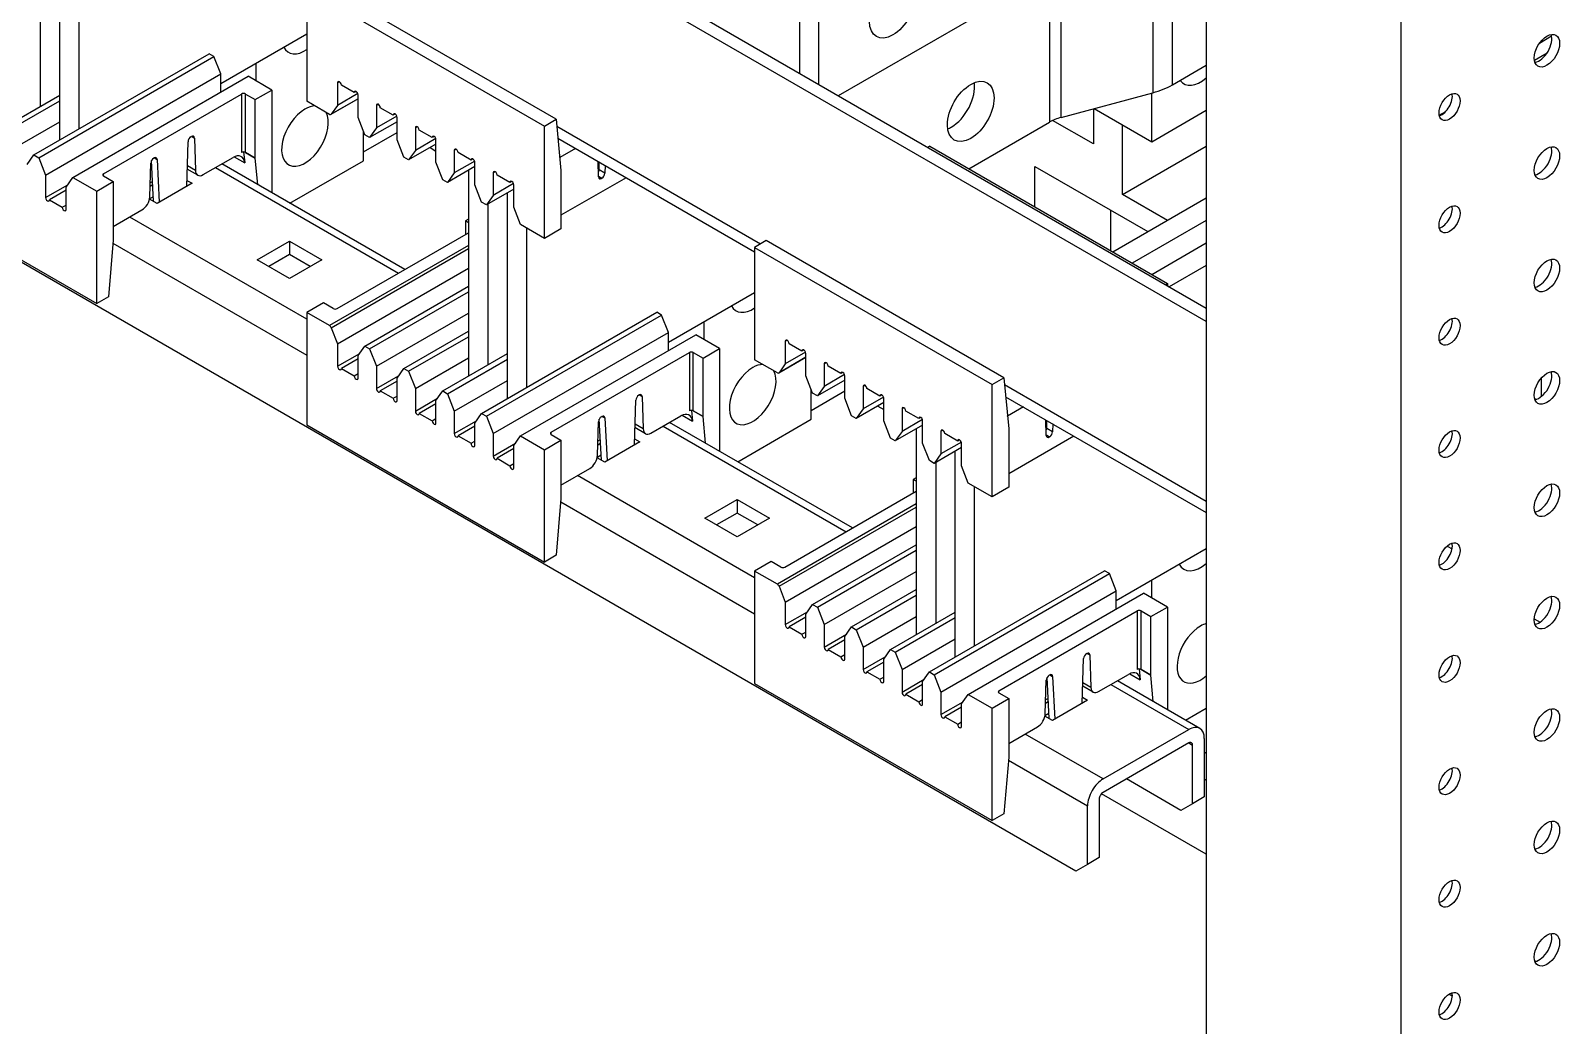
# Model space of a CAD drawing. Header units: millimetres. Extents: x -116965 to 323937, y 291661 to 566926.
# Drawn here: x -12973.7 to -12829.2, y 325280.4 to 325374.4 of the extents above; entities that cross this region are included whole.
import ezdxf

# ---------------------------------------------------------------- set-up
doc = ezdxf.new("R2010")
doc.units = ezdxf.units.MM
doc.layers.add('ALPHA', color=255, linetype='Continuous')

msp = doc.modelspace()

# ---------------------------------------------------------------- linework, layer by layer
at = {"layer": 'ALPHA'}
for p, q in [((-12862.623941, 325529.070234), (-12862.623941, 325104.492012)), ((-12844.239165, 325518.455778), (-12844.239165, 325093.877556)), ((-12862.623941, 325346.926177), (-13064.85648, 325463.685188)), ((-13063.753394, 325464.322055), (-12862.623941, 325348.199911)), ((-12867.663812, 325395.285857), (-12867.663812, 325368.537429)), ((-12865.814636, 325369.284986), (-12865.814636, 325396.033414)), ((-12874.941741, 325295.021489), (-13034.521599, 325387.154963)), ((-12901.048123, 325384.326122), (-12901.048123, 325370.384123)), ((-12972.748751, 325382.434524), (-12972.748751, 325367.249865)), ((-12970.910273, 325364.065529), (-12970.910273, 325383.49597)), ((-12899.209646, 325369.322678), (-12899.209646, 325383.264676)), ((-12969.071796, 325365.126974), (-12969.071796, 325380.149422)), ((-12897.371168, 325368.261232), (-12876.044828, 325380.574001)), ((-12877.445809, 325379.765143), (-12877.445809, 325365.754062)), ((-12876.336304, 325366.202596), (-12876.336304, 325380.405717)), ((-12947.561608, 325378.344965), (-12925.13218, 325365.395329)), ((-12947.561608, 325378.344965), (-12947.561608, 325367.730509)), ((-12924.029094, 325366.032197), (-12946.458521, 325378.981832)), ((-12955.706063, 325369.396979), (-12947.561608, 325374.099183)), ((-12830.011963, 325373.866958), (-12831.164341, 325373.201632)), ((-12973.343664, 325362.66061), (-12956.797365, 325372.21362)), ((-12956.342931, 325371.951252), (-12956.797365, 325372.21362)), ((-12831.631366, 325371.613), (-12830.422396, 325372.310999)), ((-12972.889229, 325362.398242), (-12956.342931, 325371.951252)), ((-12955.706063, 325370.309822), (-12956.342931, 325371.951252)), ((-12952.341649, 325369.641111), (-12952.341649, 325371.339424)), ((-12865.814636, 325369.284986), (-12862.623941, 325371.127135)), ((-12972.252362, 325360.756812), (-12955.706063, 325370.309822)), ((-12969.666709, 325360.537719), (-12953.12041, 325370.090729)), ((-12955.706063, 325368.597901), (-12955.706063, 325370.309822)), ((-12950.870867, 325368.791955), (-12953.12041, 325370.090729)), ((-12944.49135, 325369.56681), (-12944.675198, 325369.460666)), ((-12944.675198, 325369.460666), (-12944.675198, 325367.337775)), ((-12943.094107, 325368.547822), (-12944.307502, 325369.248377)), ((-12977.020619, 325364.783501), (-12970.910273, 325368.311311)), ((-12976.566185, 325364.521133), (-12970.910273, 325367.786575)), ((-12966.770022, 325360.886308), (-12953.724185, 325368.418326)), ((-12953.724185, 325368.418326), (-12953.724185, 325362.898809)), ((-12953.356489, 325368.418326), (-12952.43725, 325367.887603)), ((-12953.356489, 325362.898809), (-12953.356489, 325368.418326)), ((-12952.43725, 325367.887603), (-12950.870867, 325368.791955)), ((-12952.43725, 325362.368086), (-12952.43725, 325367.887603)), ((-12950.870867, 325368.791955), (-12950.870867, 325359.093253)), ((-12945.41821, 325366.493018), (-12947.561608, 325367.730509)), ((-12942.726411, 325367.959195), (-12945.28821, 325366.480141)), ((-12942.726411, 325367.969425), (-12945.258993, 325366.507239)), ((-12942.748798, 325368.449982), (-12944.675198, 325367.337775)), ((-12942.910259, 325368.653967), (-12943.094107, 325368.547822)), ((-12942.726411, 325366.212642), (-12942.726411, 325368.335533)), ((-12876.336304, 325366.202596), (-12867.663812, 325368.537429)), ((-12867.771678, 325363.909305), (-12867.771678, 325368.508389)), ((-12944.675198, 325367.337775), (-12945.258993, 325366.507239)), ((-12940.814395, 325367.443919), (-12940.998242, 325367.337775)), ((-12940.998242, 325367.337775), (-12940.998242, 325365.214883)), ((-12939.071843, 325366.327091), (-12940.998242, 325365.214883)), ((-12939.417152, 325366.424931), (-12940.630547, 325367.125485)), ((-12939.233304, 325366.531076), (-12939.417152, 325366.424931)), ((-12873.287111, 325367.023509), (-12873.287111, 325363.697016)), ((-12873.204267, 325367.045812), (-12867.771678, 325363.909305)), ((-12867.771678, 325363.909305), (-12862.623941, 325366.881353)), ((-12840.618577, 325366.424231), (-12840.003384, 325366.779413)), ((-12975.929317, 325362.879703), (-12970.910273, 325365.77745)), ((-12942.089544, 325364.571212), (-12942.726411, 325366.212642)), ((-12942.230022, 325362.104848), (-12942.230022, 325364.933274)), ((-12942.230022, 325362.954004), (-12939.049456, 325364.790305)), ((-12939.049456, 325365.801672), (-12941.63511, 325364.308844)), ((-12940.998242, 325365.214883), (-12941.63511, 325364.308844)), ((-12939.049456, 325364.089751), (-12939.049456, 325366.212642)), ((-12937.137439, 325365.321028), (-12937.321287, 325365.214883)), ((-12937.321287, 325365.214883), (-12937.321287, 325363.091992)), ((-12935.740196, 325364.30204), (-12936.953592, 325365.002594)), ((-12925.13218, 325365.395329), (-12924.029094, 325366.032197)), ((-12925.13218, 325354.780874), (-12925.13218, 325365.395329)), ((-12924.029094, 325366.032197), (-12923.565338, 325361.205008)), ((-12904.725079, 325354.250151), (-12923.964316, 325365.35793)), ((-12885.053368, 325361.361836), (-12877.445809, 325365.754062)), ((-12873.287111, 325363.697016), (-12877.131777, 325365.916735)), ((-12870.529395, 325358.920511), (-12870.529395, 325365.501474)), ((-12958.912077, 325359.691289), (-12958.785677, 325363.915094)), ((-12958.510076, 325364.381456), (-12958.461672, 325364.409402)), ((-12958.452047, 325364.414765), (-12958.186068, 325364.261201)), ((-12958.186068, 325364.261201), (-12958.091744, 325361.196719)), ((-12941.63511, 325364.308844), (-12942.089544, 325364.571212)), ((-12938.412589, 325362.448321), (-12939.049456, 325364.089751)), ((-12935.372501, 325363.678781), (-12937.958154, 325362.185953)), ((-12935.394887, 325364.2042), (-12937.321287, 325363.091992)), ((-12935.935829, 325363.353543), (-12935.372501, 325363.028306)), ((-12935.556349, 325364.408185), (-12935.740196, 325364.30204)), ((-12935.372501, 325361.96686), (-12935.372501, 325364.089751)), ((-12923.856988, 325364.240768), (-12905.276622, 325353.513388)), ((-12888.730323, 325363.484727), (-12888.914171, 325363.378583)), ((-12888.730323, 325363.484727), (-12866.300896, 325350.535091)), ((-12870.529395, 325358.920511), (-12862.623941, 325363.484727)), ((-12973.980531, 325361.754571), (-12973.343664, 325362.66061)), ((-12973.343664, 325362.66061), (-12972.889229, 325362.398242)), ((-12972.889229, 325362.398242), (-12972.252362, 325360.756812)), ((-12962.402462, 325358.707925), (-12962.308138, 325361.881323)), ((-12962.039499, 325358.257038), (-12962.233539, 325362.131292)), ((-12962.032535, 325362.347763), (-12961.978592, 325362.378907)), ((-12961.963116, 325362.38734), (-12961.703255, 325362.23731)), ((-12961.703255, 325362.23731), (-12961.500879, 325358.196643)), ((-12957.356801, 325360.801517), (-12954.53402, 325362.43125)), ((-12954.418716, 325362.490843), (-12953.436977, 325361.924036)), ((-12953.534845, 325362.942742), (-12953.436977, 325361.924036)), ((-12953.369945, 325362.906047), (-12952.43771, 325362.367821)), ((-12952.43725, 325362.368086), (-12953.356489, 325362.898809)), ((-12952.43771, 325362.367821), (-12952.43725, 325362.368086)), ((-12952.196654, 325359.858696), (-12952.43771, 325362.367821)), ((-12949.158563, 325358.104653), (-12942.230022, 325362.104848)), ((-12937.958154, 325362.185953), (-12938.412589, 325362.448321)), ((-12937.321287, 325363.091992), (-12937.958154, 325362.185953)), ((-12934.735634, 325360.32543), (-12935.372501, 325361.96686)), ((-12933.460484, 325363.198137), (-12933.644332, 325363.091992)), ((-12933.644332, 325363.091992), (-12933.644332, 325360.969101)), ((-12931.717932, 325362.081309), (-12933.644332, 325360.969101)), ((-12932.063241, 325362.179149), (-12933.276636, 325362.879703)), ((-12931.879393, 325362.285294), (-12932.063241, 325362.179149)), ((-12931.695546, 325359.843969), (-12931.695546, 325361.96686)), ((-12923.675201, 325362.415313), (-12923.68199, 325362.419233)), ((-12922.185204, 325363.275563), (-12923.675201, 325362.415313)), ((-12920.023153, 325360.585362), (-12920.068338, 325362.05339)), ((-12919.975087, 325361.249903), (-12919.953034, 325361.986819)), ((-12989.846593, 325361.574125), (-12967.417166, 325348.624489)), ((-12972.252362, 325360.756812), (-12972.252362, 325358.633921)), ((-12970.303576, 325359.63168), (-12969.666709, 325360.537719)), ((-12969.666709, 325360.537719), (-12967.417166, 325359.238945)), ((-12966.770022, 325360.674019), (-12966.770022, 325360.886308)), ((-12966.770022, 325360.674019), (-12965.850783, 325360.143297)), ((-12957.876801, 325360.750007), (-12958.863349, 325361.319591)), ((-12958.091744, 325361.196719), (-12958.853859, 325361.636726)), ((-12956.202452, 325361.467981), (-12938.920763, 325351.490392)), ((-12938.311545, 325351.842125), (-12955.593235, 325361.819713)), ((-12931.695546, 325361.55589), (-12934.281199, 325360.063062)), ((-12933.644332, 325360.969101), (-12934.281199, 325360.063062)), ((-12932.302243, 325361.205613), (-12932.302243, 325341.775172)), ((-12929.783529, 325361.075246), (-12929.967377, 325360.969101)), ((-12929.967377, 325360.969101), (-12929.967377, 325358.84621)), ((-12928.386286, 325360.056258), (-12929.599681, 325360.756812)), ((-12923.565338, 325361.205008), (-12923.565798, 325361.204742)), ((-12923.565798, 325361.204742), (-12923.565798, 325355.685225)), ((-12917.405162, 325360.515804), (-12923.565798, 325356.95896)), ((-12920.052379, 325361.534902), (-12919.965049, 325361.585322)), ((-12920.025246, 325360.653382), (-12919.699145, 325360.465107)), ((-12919.747549, 325360.437161), (-12920.023495, 325360.596479)), ((-12919.423544, 325360.93147), (-12919.975087, 325361.249903)), ((-12919.699145, 325360.465107), (-12919.747549, 325360.437161)), ((-12919.401491, 325361.668385), (-12919.423544, 325360.93147)), ((-12878.802544, 325357.752921), (-12878.802544, 325361.574125)), ((-12878.802544, 325361.574125), (-12868.139374, 325355.417741)), ((-12972.252362, 325358.633921), (-12970.152891, 325359.846051)), ((-12970.303576, 325359.334475), (-12971.884667, 325358.421632)), ((-12970.303576, 325357.508789), (-12970.303576, 325359.63168)), ((-12967.417166, 325359.238945), (-12965.850783, 325360.143297)), ((-12967.417166, 325348.624489), (-12967.417166, 325359.238945)), ((-12965.850783, 325360.143297), (-12965.850783, 325354.62378)), ((-12962.11797, 325359.823814), (-12962.373682, 325359.676178)), ((-12962.135091, 325360.165661), (-12962.363045, 325360.034052)), ((-12958.408626, 325359.981957), (-12961.717885, 325358.071355)), ((-12958.894976, 325360.262751), (-12958.408626, 325359.981957)), ((-12934.281199, 325360.063062), (-12934.735634, 325360.32543)), ((-12931.058678, 325358.202539), (-12931.695546, 325359.843969)), ((-12928.01859, 325359.432999), (-12930.604244, 325357.940171)), ((-12928.040977, 325359.958417), (-12929.967377, 325358.84621)), ((-12928.625288, 325339.652281), (-12928.625288, 325359.082722)), ((-12928.202438, 325360.162403), (-12928.386286, 325360.056258)), ((-12928.01859, 325357.721078), (-12928.01859, 325359.843969)), ((-12971.884667, 325358.421632), (-12970.671271, 325357.721078)), ((-12970.671271, 325357.721078), (-12970.303576, 325357.933367)), ((-12961.717885, 325358.071355), (-12962.431381, 325358.483292)), ((-12962.062756, 325358.7214), (-12962.425366, 325358.512047)), ((-12930.604244, 325357.940171), (-12931.058678, 325358.202539)), ((-12929.967377, 325358.84621), (-12930.604244, 325357.940171)), ((-12930.463766, 325358.021276), (-12930.463766, 325342.836618)), ((-12927.381723, 325356.079648), (-12928.01859, 325357.721078)), ((-12871.448634, 325353.507139), (-12862.623941, 325358.602078)), ((-12866.300896, 325356.479187), (-12870.529395, 325358.920511)), ((-12965.850783, 325355.897514), (-12963.137405, 325357.464084)), ((-12947.561608, 325347.138466), (-12964.291754, 325356.79762)), ((-12932.302243, 325356.585331), (-12932.581692, 325356.423991)), ((-12932.581692, 325356.423991), (-12932.581692, 325355.150257)), ((-12932.302243, 325356.262652), (-12932.581692, 325356.423991)), ((-12871.632481, 325353.613284), (-12871.632481, 325357.434488)), ((-12862.623941, 325356.479187), (-12869.610156, 325352.445693)), ((-12944.70829, 325348.148962), (-12932.302243, 325355.311596)), ((-12925.13218, 325354.780874), (-12927.381723, 325356.079648)), ((-12926.78681, 325340.713726), (-12926.78681, 325355.736175)), ((-12923.565798, 325355.685225), (-12925.13218, 325354.780874)), ((-12965.850323, 325354.624045), (-12966.314079, 325349.261357)), ((-12965.876945, 325354.316205), (-12947.561608, 325343.74184)), ((-12965.850783, 325354.624311), (-12965.850323, 325354.624045)), ((-12965.850783, 325354.62378), (-12965.850323, 325354.624045)), ((-12952.26811, 325352.764127), (-12949.216237, 325354.526127)), ((-12949.216237, 325353.252392), (-12951.165024, 325352.12726)), ((-12949.216237, 325354.526127), (-12949.216237, 325353.252392)), ((-12949.216237, 325354.526127), (-12946.164365, 325352.764127)), ((-12947.267451, 325352.12726), (-12949.216237, 325353.252392)), ((-12932.302243, 325354.110348), (-12945.41821, 325346.537842)), ((-12945.258993, 325346.339773), (-12932.302243, 325353.820356)), ((-12904.173535, 325354.568585), (-12905.276622, 325353.931717)), ((-12905.276622, 325353.931717), (-12882.847195, 325340.982081)), ((-12905.276622, 325353.931717), (-12905.276622, 325343.317262)), ((-12881.744108, 325341.618949), (-12904.173535, 325354.568585)), ((-12867.771678, 325351.384248), (-12862.623941, 325354.356295)), ((-12949.216237, 325351.002127), (-12952.26811, 325352.764127)), ((-12946.164365, 325352.764127), (-12949.216237, 325351.002127)), ((-12944.675198, 325344.835129), (-12932.302243, 325351.978657)), ((-12862.623941, 325352.233404), (-12866.117048, 325350.216658)), ((-12866.484744, 325350.428947), (-12866.300896, 325350.535091)), ((-12866.300896, 325350.535091), (-12866.300896, 325350.322802)), ((-12966.314079, 325349.261357), (-12967.417166, 325348.624489)), ((-12942.089544, 325344.616036), (-12932.302243, 325350.266736)), ((-12941.63511, 325344.353668), (-12932.302243, 325349.742001)), ((-12913.421078, 325344.983731), (-12905.276622, 325349.685935)), ((-12945.995225, 325348.679685), (-12947.561608, 325347.775333)), ((-12947.561608, 325347.775333), (-12947.561608, 325337.160877)), ((-12945.41821, 325346.537842), (-12947.561608, 325347.775333)), ((-12945.075986, 325348.148962), (-12945.995225, 325348.679685)), ((-12940.998242, 325342.712238), (-12932.302243, 325347.732875)), ((-12931.058678, 325338.247362), (-12914.51238, 325347.800372)), ((-12930.604244, 325337.984995), (-12914.057945, 325347.538005)), ((-12914.057945, 325347.538005), (-12914.51238, 325347.800372)), ((-12913.421078, 325345.896574), (-12914.057945, 325347.538005)), ((-12945.258993, 325346.339773), (-12944.675198, 325344.835129)), ((-12938.412589, 325342.493145), (-12932.302243, 325346.020954)), ((-12910.056664, 325345.227864), (-12910.056664, 325346.926177)), ((-12944.675198, 325344.835129), (-12944.675198, 325342.712238)), ((-12942.726411, 325343.709996), (-12942.089544, 325344.616036)), ((-12942.089544, 325344.616036), (-12941.63511, 325344.353668)), ((-12937.958154, 325342.230777), (-12932.302243, 325345.496219)), ((-12929.967377, 325336.343564), (-12913.421078, 325345.896574)), ((-12927.381723, 325336.124471), (-12910.835424, 325345.677481)), ((-12913.421078, 325344.184653), (-12913.421078, 325345.896574)), ((-12908.585882, 325344.378707), (-12910.835424, 325345.677481)), ((-12902.206364, 325345.153562), (-12902.390212, 325345.047418)), ((-12902.390212, 325345.047418), (-12902.390212, 325342.924527)), ((-12900.809121, 325344.134575), (-12902.022517, 325344.835129)), ((-12944.675198, 325342.712238), (-12942.575727, 325343.924368)), ((-12942.726411, 325343.412792), (-12944.307502, 325342.499949)), ((-12942.726411, 325341.587105), (-12942.726411, 325343.709996)), ((-12941.63511, 325344.353668), (-12940.998242, 325342.712238)), ((-12937.321287, 325340.589347), (-12932.302243, 325343.487093)), ((-12934.735634, 325340.370253), (-12928.625288, 325343.898063)), ((-12934.281199, 325340.107886), (-12928.625288, 325343.373328)), ((-12924.485036, 325336.473061), (-12911.439199, 325344.005078)), ((-12911.439199, 325344.005078), (-12911.439199, 325338.485561)), ((-12911.071504, 325344.005078), (-12910.152265, 325343.474356)), ((-12911.071504, 325338.485561), (-12911.071504, 325344.005078)), ((-12910.152265, 325343.474356), (-12908.585882, 325344.378707)), ((-12910.152265, 325337.954839), (-12910.152265, 325343.474356)), ((-12908.585882, 325344.378707), (-12908.585882, 325334.680005)), ((-12903.133224, 325342.07977), (-12905.276622, 325343.317262)), ((-12900.441426, 325343.545948), (-12903.003224, 325342.066893)), ((-12900.441426, 325343.556177), (-12902.974007, 325342.093991)), ((-12900.463812, 325344.036734), (-12902.390212, 325342.924527)), ((-12900.625274, 325344.240719), (-12900.809121, 325344.134575)), ((-12900.441426, 325341.799394), (-12900.441426, 325343.922286)), ((-12944.307502, 325342.499949), (-12943.094107, 325341.799394)), ((-12943.094107, 325341.799394), (-12942.726411, 325342.011684)), ((-12940.998242, 325342.712238), (-12940.998242, 325340.589347)), ((-12940.998242, 325340.589347), (-12938.898772, 325341.801477)), ((-12939.049456, 325341.587105), (-12938.412589, 325342.493145)), ((-12938.412589, 325342.493145), (-12937.958154, 325342.230777)), ((-12937.958154, 325342.230777), (-12937.321287, 325340.589347)), ((-12902.390212, 325342.924527), (-12902.974007, 325342.093991)), ((-12899.804559, 325340.157964), (-12900.441426, 325341.799394)), ((-12898.529409, 325343.030671), (-12898.713257, 325342.924527)), ((-12898.713257, 325342.924527), (-12898.713257, 325340.801636)), ((-12896.786857, 325341.913843), (-12898.713257, 325340.801636)), ((-12897.132166, 325342.011684), (-12898.345561, 325342.712238)), ((-12896.948318, 325342.117828), (-12897.132166, 325342.011684)), ((-12896.764471, 325339.676503), (-12896.764471, 325341.799394)), ((-12830.131394, 325342.177677), (-12830.034379, 325342.121666)), ((-12939.049456, 325341.289901), (-12940.630547, 325340.377057)), ((-12940.630547, 325340.377057), (-12939.417152, 325339.676503)), ((-12939.049456, 325339.464214), (-12939.049456, 325341.587105)), ((-12937.321287, 325340.589347), (-12937.321287, 325338.466455)), ((-12935.372501, 325339.464214), (-12934.735634, 325340.370253)), ((-12934.735634, 325340.370253), (-12934.281199, 325340.107886)), ((-12933.644332, 325338.466455), (-12928.625288, 325341.364202)), ((-12899.945037, 325337.6916), (-12899.945037, 325340.520026)), ((-12899.945037, 325338.540757), (-12896.764471, 325340.377057)), ((-12896.764471, 325341.388424), (-12899.350124, 325339.895597)), ((-12898.713257, 325340.801636), (-12899.350124, 325339.895597)), ((-12894.852454, 325340.90778), (-12895.036302, 325340.801636)), ((-12895.036302, 325340.801636), (-12895.036302, 325338.678745)), ((-12893.455211, 325339.888792), (-12894.668606, 325340.589347)), ((-12882.847195, 325340.982081), (-12881.744108, 325341.618949)), ((-12882.847195, 325330.367626), (-12882.847195, 325340.982081)), ((-12881.744108, 325341.618949), (-12881.280352, 325336.79176)), ((-12862.623941, 325329.943048), (-12881.67933, 325340.944682)), ((-12831.002126, 325341.569333), (-12831.002126, 325339.830919)), ((-12939.417152, 325339.676503), (-12939.049456, 325339.888792)), ((-12937.321287, 325338.466455), (-12935.221816, 325339.678585)), ((-12935.372501, 325339.16701), (-12936.953592, 325338.254166)), ((-12935.372501, 325337.341323), (-12935.372501, 325339.464214)), ((-12934.281199, 325340.107886), (-12933.644332, 325338.466455)), ((-12916.627092, 325335.278041), (-12916.500692, 325339.501846)), ((-12916.22509, 325339.968208), (-12916.176686, 325339.996154)), ((-12916.167062, 325340.001517), (-12915.901083, 325339.847954)), ((-12915.901083, 325339.847954), (-12915.806759, 325336.783471)), ((-12899.350124, 325339.895597), (-12899.804559, 325340.157964)), ((-12896.127603, 325338.035073), (-12896.764471, 325339.676503)), ((-12893.087515, 325339.265533), (-12895.673169, 325337.772705)), ((-12893.109902, 325339.790952), (-12895.036302, 325338.678745)), ((-12893.650844, 325338.940296), (-12893.087515, 325338.615058)), ((-12893.271363, 325339.994937), (-12893.455211, 325339.888792)), ((-12893.087515, 325337.553612), (-12893.087515, 325339.676503)), ((-12891.175499, 325338.784889), (-12891.359346, 325338.678745)), ((-12881.572003, 325339.82752), (-12862.623941, 325328.887851)), ((-12879.900219, 325338.862315), (-12881.390215, 325338.002065)), ((-12831.505161, 325339.574196), (-12831.602177, 325339.630208)), ((-12936.953592, 325338.254166), (-12935.740196, 325337.553612)), ((-12935.740196, 325337.553612), (-12935.372501, 325337.765901)), ((-12933.644332, 325338.466455), (-12933.644332, 325336.343564)), ((-12933.644332, 325336.343564), (-12931.544861, 325337.555694)), ((-12931.695546, 325337.341323), (-12931.058678, 325338.247362)), ((-12931.695546, 325335.218432), (-12931.695546, 325337.341323)), ((-12931.058678, 325338.247362), (-12930.604244, 325337.984995)), ((-12930.604244, 325337.984995), (-12929.967377, 325336.343564)), ((-12920.117477, 325334.294677), (-12920.023153, 325337.468075)), ((-12919.754513, 325333.843791), (-12919.948554, 325337.718044)), ((-12919.747549, 325337.934516), (-12919.693606, 325337.965659)), ((-12919.67813, 325337.974093), (-12919.418269, 325337.824062)), ((-12919.418269, 325337.824062), (-12919.215894, 325333.783396)), ((-12915.071816, 325336.388269), (-12912.249035, 325338.018003)), ((-12896.026559, 325327.428877), (-12913.308249, 325337.406465)), ((-12912.133731, 325338.077596), (-12911.151991, 325337.510788)), ((-12911.24986, 325338.529495), (-12911.151991, 325337.510788)), ((-12911.08496, 325338.492799), (-12910.152725, 325337.954573)), ((-12910.152265, 325337.954839), (-12911.071504, 325338.485561)), ((-12910.152725, 325337.954573), (-12910.152265, 325337.954839)), ((-12909.911669, 325335.445448), (-12910.152725, 325337.954573)), ((-12906.873577, 325333.691406), (-12899.945037, 325337.6916)), ((-12895.673169, 325337.772705), (-12896.127603, 325338.035073)), ((-12895.036302, 325338.678745), (-12895.673169, 325337.772705)), ((-12892.450648, 325335.912182), (-12893.087515, 325337.553612)), ((-12891.359346, 325338.678745), (-12891.359346, 325336.555853)), ((-12889.432947, 325337.668061), (-12891.359346, 325336.555853)), ((-12889.778256, 325337.765901), (-12890.991651, 325338.466455)), ((-12889.594408, 325337.872046), (-12889.778256, 325337.765901)), ((-12889.41056, 325335.430721), (-12889.41056, 325337.553612)), ((-12881.390215, 325338.002065), (-12881.397005, 325338.005985)), ((-12877.738167, 325336.172114), (-12877.783353, 325337.640142)), ((-12877.690101, 325336.836655), (-12877.668049, 325337.573571)), ((-12947.561608, 325337.160877), (-12925.13218, 325324.211242)), ((-12931.695546, 325337.044118), (-12933.276636, 325336.131275)), ((-12933.276636, 325336.131275), (-12932.063241, 325335.430721)), ((-12929.967377, 325336.343564), (-12929.967377, 325334.220673)), ((-12928.01859, 325335.218432), (-12927.381723, 325336.124471)), ((-12927.381723, 325336.124471), (-12925.13218, 325334.825697)), ((-12924.485036, 325336.260772), (-12924.485036, 325336.473061)), ((-12924.485036, 325336.260772), (-12923.565798, 325335.730049)), ((-12915.591816, 325336.336759), (-12916.578364, 325336.906343)), ((-12915.806759, 325336.783471), (-12916.568873, 325337.223478)), ((-12913.917467, 325337.054733), (-12896.635777, 325327.077145)), ((-12891.996214, 325335.649814), (-12892.450648, 325335.912182)), ((-12889.41056, 325337.142642), (-12891.996214, 325335.649814)), ((-12891.359346, 325336.555853), (-12891.996214, 325335.649814)), ((-12890.017258, 325336.792365), (-12890.017258, 325317.361924)), ((-12887.498543, 325336.661998), (-12887.682391, 325336.555853)), ((-12887.682391, 325336.555853), (-12887.682391, 325334.432962)), ((-12886.1013, 325335.64301), (-12887.314696, 325336.343564)), ((-12881.280352, 325336.79176), (-12881.280812, 325336.791494)), ((-12881.280812, 325336.791494), (-12881.280812, 325331.271977)), ((-12875.120177, 325336.102556), (-12881.280812, 325332.545712)), ((-12877.767394, 325337.121654), (-12877.680064, 325337.172074)), ((-12877.740261, 325336.240134), (-12877.414159, 325336.05186)), ((-12877.462564, 325336.023914), (-12877.738509, 325336.183231)), ((-12877.138558, 325336.518222), (-12877.690101, 325336.836655)), ((-12877.414159, 325336.05186), (-12877.462564, 325336.023914)), ((-12877.116506, 325337.255137), (-12877.138558, 325336.518222)), ((-12932.063241, 325335.430721), (-12931.695546, 325335.64301)), ((-12929.967377, 325334.220673), (-12927.867906, 325335.432803)), ((-12928.01859, 325334.921227), (-12929.599681, 325334.008384)), ((-12928.01859, 325333.095541), (-12928.01859, 325335.218432)), ((-12925.13218, 325334.825697), (-12923.565798, 325335.730049)), ((-12925.13218, 325324.211242), (-12925.13218, 325334.825697)), ((-12923.565798, 325335.730049), (-12923.565798, 325330.210532)), ((-12919.832985, 325335.410566), (-12920.088697, 325335.262931)), ((-12919.850106, 325335.752413), (-12920.07806, 325335.620804)), ((-12916.12364, 325335.568709), (-12919.4329, 325333.658107)), ((-12916.60999, 325335.849504), (-12916.12364, 325335.568709)), ((-12888.773693, 325333.789291), (-12889.41056, 325335.430721)), ((-12885.733605, 325335.019751), (-12888.319258, 325333.526923)), ((-12887.682391, 325334.432962), (-12888.319258, 325333.526923)), ((-12885.755991, 325335.54517), (-12887.682391, 325334.432962)), ((-12886.340302, 325315.239033), (-12886.340302, 325334.669474)), ((-12885.917453, 325335.749155), (-12886.1013, 325335.64301)), ((-12885.733605, 325333.30783), (-12885.733605, 325335.430721)), ((-12929.599681, 325334.008384), (-12928.386286, 325333.30783)), ((-12928.386286, 325333.30783), (-12928.01859, 325333.520119)), ((-12923.565798, 325331.484267), (-12920.85242, 325333.050836)), ((-12919.4329, 325333.658107), (-12920.146396, 325334.070044)), ((-12919.777771, 325334.308152), (-12920.14038, 325334.098799)), ((-12888.319258, 325333.526923), (-12888.773693, 325333.789291)), ((-12888.17878, 325333.608028), (-12888.17878, 325318.42337)), ((-12885.096737, 325331.6664), (-12885.733605, 325333.30783)), ((-12905.276622, 325322.725218), (-12922.006768, 325332.384372)), ((-12890.017258, 325332.172083), (-12890.296706, 325332.010744)), ((-12890.296706, 325332.010744), (-12890.296706, 325330.737009)), ((-12890.017258, 325331.849404), (-12890.296706, 325332.010744)), ((-12882.847195, 325330.367626), (-12885.096737, 325331.6664)), ((-12923.565338, 325330.210797), (-12924.029094, 325324.848109)), ((-12923.565798, 325330.211063), (-12923.565338, 325330.210797)), ((-12923.565798, 325330.210532), (-12923.565338, 325330.210797)), ((-12909.983125, 325328.350879), (-12906.931252, 325330.112879)), ((-12906.931252, 325330.112879), (-12906.931252, 325328.839144)), ((-12906.931252, 325330.112879), (-12903.879379, 325328.350879)), ((-12902.423305, 325323.735714), (-12890.017258, 325330.898349)), ((-12884.501825, 325316.300479), (-12884.501825, 325331.322927)), ((-12881.280812, 325331.271977), (-12882.847195, 325330.367626)), ((-12923.591959, 325329.902957), (-12905.276622, 325319.328592)), ((-12906.931252, 325328.839144), (-12908.880038, 325327.714012)), ((-12904.982466, 325327.714012), (-12906.931252, 325328.839144)), ((-12890.017258, 325329.6971), (-12903.133224, 325322.124594)), ((-12902.974007, 325321.926525), (-12890.017258, 325329.407108)), ((-12906.931252, 325326.58888), (-12909.983125, 325328.350879)), ((-12903.879379, 325328.350879), (-12906.931252, 325326.58888)), ((-12902.390212, 325320.421881), (-12890.017258, 325327.56541)), ((-12899.804559, 325320.202788), (-12890.017258, 325325.853489)), ((-12924.029094, 325324.848109), (-12925.13218, 325324.211242)), ((-12899.350124, 325319.94042), (-12890.017258, 325325.328753)), ((-12871.136092, 325320.570483), (-12862.623941, 325325.484976)), ((-12839.873275, 325325.724087), (-12839.412666, 325325.458155)), ((-12903.710239, 325324.266437), (-12905.276622, 325323.362085)), ((-12905.276622, 325323.362085), (-12905.276622, 325312.74763)), ((-12903.133224, 325322.124594), (-12905.276622, 325323.362085)), ((-12902.791, 325323.735714), (-12903.710239, 325324.266437)), ((-12898.713257, 325318.29899), (-12890.017258, 325323.319627)), ((-12888.773693, 325313.834115), (-12872.227394, 325323.387125)), ((-12888.319258, 325313.571747), (-12871.77296, 325323.124757)), ((-12871.77296, 325323.124757), (-12872.227394, 325323.387125)), ((-12871.136092, 325321.483327), (-12871.77296, 325323.124757)), ((-12902.974007, 325321.926525), (-12902.390212, 325320.421881)), ((-12896.127603, 325318.079897), (-12890.017258, 325321.607706)), ((-12887.682391, 325311.930317), (-12871.136092, 325321.483327)), ((-12871.136092, 325319.771406), (-12871.136092, 325321.483327)), ((-12867.771678, 325320.814616), (-12867.771678, 325322.512929)), ((-12902.390212, 325320.421881), (-12902.390212, 325318.29899)), ((-12900.441426, 325319.296749), (-12899.804559, 325320.202788)), ((-12899.804559, 325320.202788), (-12899.350124, 325319.94042)), ((-12895.673169, 325317.817529), (-12890.017258, 325321.082971)), ((-12885.096737, 325311.711223), (-12868.550439, 325321.264233)), ((-12866.300896, 325319.965459), (-12868.550439, 325321.264233)), ((-12902.390212, 325318.29899), (-12900.290741, 325319.51112)), ((-12900.441426, 325318.999544), (-12902.022517, 325318.086701)), ((-12900.441426, 325317.173858), (-12900.441426, 325319.296749)), ((-12899.350124, 325319.94042), (-12898.713257, 325318.29899)), ((-12895.036302, 325316.176099), (-12890.017258, 325319.073845)), ((-12892.450648, 325315.957006), (-12886.340302, 325319.484815)), ((-12891.996214, 325315.694638), (-12886.340302, 325318.96008)), ((-12882.200051, 325312.059813), (-12869.154214, 325319.591831)), ((-12869.154214, 325319.591831), (-12869.154214, 325314.072314)), ((-12868.786518, 325319.591831), (-12867.867279, 325319.061108)), ((-12868.786518, 325314.072314), (-12868.786518, 325319.591831)), ((-12867.867279, 325319.061108), (-12866.300896, 325319.965459)), ((-12867.867279, 325313.541591), (-12867.867279, 325319.061108)), ((-12866.300896, 325319.965459), (-12866.300896, 325310.266757)), ((-12831.642301, 325318.849041), (-12831.097341, 325318.534408)), ((-12902.022517, 325318.086701), (-12900.809121, 325317.386147)), ((-12900.809121, 325317.386147), (-12900.441426, 325317.598436)), ((-12898.713257, 325318.29899), (-12898.713257, 325316.176099)), ((-12898.713257, 325316.176099), (-12896.613786, 325317.388229)), ((-12896.764471, 325317.173858), (-12896.127603, 325318.079897)), ((-12896.764471, 325315.050967), (-12896.764471, 325317.173858)), ((-12896.127603, 325318.079897), (-12895.673169, 325317.817529)), ((-12895.673169, 325317.817529), (-12895.036302, 325316.176099)), ((-12896.764471, 325316.876653), (-12898.345561, 325315.96381)), ((-12898.345561, 325315.96381), (-12897.132166, 325315.263256)), ((-12895.036302, 325316.176099), (-12895.036302, 325314.053208)), ((-12893.087515, 325315.050967), (-12892.450648, 325315.957006)), ((-12892.450648, 325315.957006), (-12891.996214, 325315.694638)), ((-12891.996214, 325315.694638), (-12891.359346, 325314.053208)), ((-12891.359346, 325314.053208), (-12886.340302, 325316.950954)), ((-12897.132166, 325315.263256), (-12896.764471, 325315.475545)), ((-12895.036302, 325314.053208), (-12892.936831, 325315.265338)), ((-12893.087515, 325314.753762), (-12894.668606, 325313.840919)), ((-12893.087515, 325312.928075), (-12893.087515, 325315.050967)), ((-12874.342106, 325310.864793), (-12874.215706, 325315.088598)), ((-12873.940105, 325315.55496), (-12873.891701, 325315.582906)), ((-12873.882076, 325315.588269), (-12873.616097, 325315.434706)), ((-12873.616097, 325315.434706), (-12873.521773, 325312.370223)), ((-12894.668606, 325313.840919), (-12893.455211, 325313.140365)), ((-12893.455211, 325313.140365), (-12893.087515, 325313.352654)), ((-12891.359346, 325314.053208), (-12891.359346, 325311.930317)), ((-12891.359346, 325311.930317), (-12889.259876, 325313.142447)), ((-12889.41056, 325312.928075), (-12888.773693, 325313.834115)), ((-12889.41056, 325310.805184), (-12889.41056, 325312.928075)), ((-12888.773693, 325313.834115), (-12888.319258, 325313.571747)), ((-12888.319258, 325313.571747), (-12887.682391, 325311.930317)), ((-12877.832491, 325309.881429), (-12877.738167, 325313.054827)), ((-12877.469528, 325309.430543), (-12877.663568, 325313.304796)), ((-12877.462564, 325313.521268), (-12877.408621, 325313.552412)), ((-12877.393145, 325313.560845), (-12877.133284, 325313.410814)), ((-12877.133284, 325313.410814), (-12876.930908, 325309.370148)), ((-12873.521773, 325312.370223), (-12874.283888, 325312.81023)), ((-12872.78683, 325311.975022), (-12869.964049, 325313.604755)), ((-12863.238571, 325308.498723), (-12871.023263, 325312.993217)), ((-12869.848745, 325313.664348), (-12868.867006, 325313.09754)), ((-12868.964874, 325314.116247), (-12868.867006, 325313.09754)), ((-12868.799974, 325314.079551), (-12867.867739, 325313.541325)), ((-12867.867279, 325313.541591), (-12868.786518, 325314.072314)), ((-12867.867739, 325313.541325), (-12867.867279, 325313.541591)), ((-12867.626683, 325311.032201), (-12867.867739, 325313.541325)), ((-12905.276622, 325312.74763), (-12882.847195, 325299.797994)), ((-12889.41056, 325312.630871), (-12890.991651, 325311.718027)), ((-12890.991651, 325311.718027), (-12889.778256, 325311.017473)), ((-12887.682391, 325311.930317), (-12887.682391, 325309.807425)), ((-12885.733605, 325310.805184), (-12885.096737, 325311.711223)), ((-12885.096737, 325311.711223), (-12882.847195, 325310.412449)), ((-12882.847195, 325310.412449), (-12881.280812, 325311.316801)), ((-12882.200051, 325311.847524), (-12882.200051, 325312.059813)), ((-12882.200051, 325311.847524), (-12881.280812, 325311.316801)), ((-12881.280812, 325311.316801), (-12881.280812, 325305.797284)), ((-12877.56512, 325311.339165), (-12877.793074, 325311.207556)), ((-12874.325005, 325311.436256), (-12873.838655, 325311.155461)), ((-12873.30683, 325311.923512), (-12874.293378, 325312.493095)), ((-12871.632481, 325312.641485), (-12864.278571, 325308.395703)), ((-12889.778256, 325311.017473), (-12889.41056, 325311.229763)), ((-12887.682391, 325309.807425), (-12885.58292, 325311.019555)), ((-12885.733605, 325310.50798), (-12887.314696, 325309.595136)), ((-12885.733605, 325308.682293), (-12885.733605, 325310.805184)), ((-12882.847195, 325299.797994), (-12882.847195, 325310.412449)), ((-12877.492785, 325309.894905), (-12877.855395, 325309.685552)), ((-12877.547999, 325310.997318), (-12877.803711, 325310.849683)), ((-12873.838655, 325311.155461), (-12877.147914, 325309.244859)), ((-12864.588592, 325309.278158), (-12862.623941, 325310.412449)), ((-12887.314696, 325309.595136), (-12886.1013, 325308.894582)), ((-12886.1013, 325308.894582), (-12885.733605, 325309.106871)), ((-12881.280812, 325307.071019), (-12878.567434, 325308.637588)), ((-12877.147914, 325309.244859), (-12877.86141, 325309.656796)), ((-12872.367872, 325303.725342), (-12879.721783, 325307.971125)), ((-12872.367872, 325303.725342), (-12864.278571, 325308.395703)), ((-12864.278571, 325307.121968), (-12872.367872, 325302.451608)), ((-12864.278571, 325307.121968), (-12863.910875, 325306.909679)), ((-12862.807789, 325307.546546), (-12862.807789, 325302.02703)), ((-12881.280352, 325305.79755), (-12881.744108, 325300.434861)), ((-12881.280812, 325305.797815), (-12881.280352, 325305.79755)), ((-12881.280812, 325305.797284), (-12881.280352, 325305.79755)), ((-12863.910875, 325301.390162), (-12863.910875, 325306.909679)), ((-12862.807789, 325306.272812), (-12862.623941, 325306.166667)), ((-12881.306974, 325305.489709), (-12873.838655, 325301.177873)), ((-12865.013962, 325300.753295), (-12870.161699, 325303.725342)), ((-12862.807789, 325303.725342), (-12862.623941, 325303.619198)), ((-12872.735568, 325301.81474), (-12872.735568, 325296.295224)), ((-12862.623941, 325296.613657), (-12872.519156, 325302.326662)), ((-12863.910875, 325301.390162), (-12865.013962, 325300.753295)), ((-12862.807789, 325302.02703), (-12863.910875, 325301.390162)), ((-12881.744108, 325300.434861), (-12882.847195, 325299.797994)), ((-12873.838655, 325295.658356), (-12873.838655, 325301.177873)), ((-12873.838655, 325295.658356), (-12874.941741, 325295.021489)), ((-12872.735568, 325296.295224), (-12873.838655, 325295.658356)), ((-12831.602177, 325286.55793), (-12831.505161, 325286.501919)), ((-12839.388126, 325283.198453), (-12839.713968, 325283.386578))]:
    msp.add_line(p, q, dxfattribs=at)
for centre, major_axis, start_param, end_param in [((-12892.223431, 325376.540508), (1.56, 2.701999), 2.3561944902, 8.6393797974), ((-12830.450582, 325372.507014), (0.845, 1.463583), 2.3561944902, 8.6393797974), ((-12831.185973, 325372.931593), (0.845, 1.463583), 3.5917893435, 5.8329886172), ((-12947.745455, 325375.054484), (1.56, 2.701999), 2.7859699215, 4.0104209036), ((-12944.49135, 325369.354521), (-0.13, 0.225167), 3.926990817, 7.0685834706), ((-12884.86952, 325366.775208), (1.56, 2.701999), 2.3561944902, 8.6393797974), ((-12886.707998, 325367.836654), (1.56, 2.701999), 3.926990817, 5.6530480611), ((-12870.410831, 325371.9386), (-6.5, 0), 2.0071286398, 2.3561944902), ((-12863.175484, 325372.082436), (1.56, 2.701999), 2.8797932658, 4.1796710721), ((-12953.540337, 325368.312182), (-0.26, 0), 3.926990817, 5.4977871438), ((-12942.910259, 325368.441678), (-0.13, 0.225167), 3.926990817, 7.0685834706), ((-12839.642971, 325367.199787), (0.702, 1.2159), 2.3561944902, 8.6393797974), ((-12840.378362, 325367.624365), (0.702, 1.2159), 3.692878252, 5.7318997087), ((-12947.745455, 325364.440028), (1.56, 2.701999), 0.7853981634, 5.9433483977), ((-12947.745455, 325364.440028), (1.56, 2.701999), 0.3398369095, 0.7853981634), ((-12945.41821, 325366.705307), (-0.13, 0.225167), 2.3561944902, 3.4033920414), ((-12940.814395, 325367.23163), (-0.13, 0.225167), 3.926990817, 7.0685834706), ((-12939.233304, 325366.318787), (-0.13, 0.225167), 3.926990817, 7.0685834706), ((-12937.137439, 325365.108739), (-0.13, 0.225167), 3.926990817, 7.0685834706), ((-12886.707998, 325367.836654), (1.56, 2.701999), 3.7717298997, 3.926990817), ((-12874.688093, 325364.161894), (-3.9, 0), 5.1487212934, 5.4977871438), ((-12958.510076, 325364.063022), (0.195, 0.33775), 0.7853981634, 2.3210463102), ((-12958.461672, 325364.090968), (0.195, 0.33775), 5.5326937288, 7.0685834706), ((-12935.556349, 325364.195896), (-0.13, 0.225167), 3.926990817, 7.0685834706), ((-12830.450582, 325361.892559), (0.845, 1.463583), 2.3561944902, 8.6393797974), ((-12831.185973, 325362.317137), (0.845, 1.463583), 3.5917893435, 5.8329886172), ((-12962.032535, 325362.02933), (0.195, 0.33775), 0.7853981634, 2.3212879052), ((-12961.978592, 325362.060474), (0.195, 0.33775), 5.5539355876, 7.0685834706), ((-12954.53402, 325361.157516), (0.78, 1.351), 5.6025068989, 7.0685834706), ((-12953.540337, 325362.792665), (-0.26, 0), 3.9977395288, 5.4977871438), ((-12953.540337, 325362.792665), (-0.26, 0), 3.926990817, 3.9977395288), ((-12933.460484, 325362.985848), (-0.13, 0.225167), 3.926990817, 7.0685834706), ((-12931.879393, 325362.073005), (-0.13, 0.225167), 3.926990817, 7.0685834706), ((-12923.675201, 325363.689048), (0.78, 1.351), 3.9214809141, 3.926990817), ((-12966.586174, 325360.780164), (-0.26, 0), 5.4977871438, 7.0685834706), ((-12957.356801, 325361.650674), (0.52, 0.900666), 2.3911010752, 3.926990817), ((-12929.783529, 325360.862957), (-0.13, 0.225167), 3.926990817, 7.0685834706), ((-12920.250688, 325361.101975), (0.195, 0.33775), 4.8153689652, 5.4626389638), ((-12919.747549, 325360.755595), (0.195, 0.33775), 2.3911010752, 3.926990817), ((-12919.699145, 325360.783541), (0.195, 0.33775), 3.926990817, 5.4626389638), ((-12928.202438, 325359.950113), (-0.13, 0.225167), 3.926990817, 7.0685834706), ((-12972.068514, 325358.527776), (-0.13, 0.225167), 0.7853981634, 3.926990817), ((-12970.487424, 325357.614933), (-0.13, 0.225167), 0.7853981634, 3.926990817), ((-12963.137405, 325358.31324), (0.52, 0.900666), 3.926990817, 5.4628805587), ((-12839.642971, 325356.585331), (0.702, 1.2159), 2.3561944902, 8.6393797974), ((-12840.378362, 325357.009909), (0.702, 1.2159), 3.692878252, 5.7318997087), ((-12830.450582, 325351.278103), (0.845, 1.463583), 2.3561944902, 8.6393797974), ((-12831.185973, 325351.702682), (0.845, 1.463583), 3.5917893435, 5.8329886172), ((-12944.892138, 325348.255106), (-0.26, 0), 0.7853981634, 2.3561944902), ((-12905.46047, 325350.641236), (1.56, 2.701999), 2.7859699215, 4.0104209036), ((-12839.642971, 325345.970876), (0.702, 1.2159), 2.3561944902, 8.6393797974), ((-12945.41821, 325346.325552), (-0.13, 0.225167), 4.4505895926, 5.4977871438), ((-12840.378362, 325346.395454), (0.702, 1.2159), 3.692878252, 5.7318997087), ((-12902.206364, 325344.941273), (-0.13, 0.225167), 3.926990817, 7.0685834706), ((-12911.255351, 325343.898934), (-0.26, 0), 3.926990817, 5.4977871438), ((-12900.625274, 325344.02843), (-0.13, 0.225167), 3.926990817, 7.0685834706), ((-12944.49135, 325342.606093), (-0.13, 0.225167), 0.7853981634, 3.926990817), ((-12942.910259, 325341.69325), (-0.13, 0.225167), 0.7853981634, 3.926990817), ((-12905.46047, 325340.02678), (1.56, 2.701999), 0.7853981634, 5.9433483977), ((-12905.46047, 325340.02678), (1.56, 2.701999), 0.3398369095, 0.7853981634), ((-12903.133224, 325342.292059), (-0.13, 0.225167), 2.3561944902, 3.4033920414), ((-12898.529409, 325342.818382), (-0.13, 0.225167), 3.926990817, 7.0685834706), ((-12896.948318, 325341.905539), (-0.13, 0.225167), 3.926990817, 7.0685834706), ((-12830.450582, 325340.663648), (0.845, 1.463583), 2.3561944902, 8.6393797974), ((-12831.185973, 325341.088226), (0.845, 1.463583), 3.5917893435, 5.8329886172), ((-12940.814395, 325340.483202), (-0.13, 0.225167), 0.7853981634, 3.926990817), ((-12894.852454, 325340.695491), (-0.13, 0.225167), 3.926990817, 7.0685834706), ((-12939.233304, 325339.570359), (-0.13, 0.225167), 0.7853981634, 3.926990817), ((-12916.22509, 325339.649774), (0.195, 0.33775), 0.7853981634, 2.3210463102), ((-12916.176686, 325339.677721), (0.195, 0.33775), 5.5326937288, 7.0685834706), ((-12893.271363, 325339.782648), (-0.13, 0.225167), 3.926990817, 7.0685834706), ((-12891.175499, 325338.5726), (-0.13, 0.225167), 3.926990817, 7.0685834706), ((-12937.137439, 325338.360311), (-0.13, 0.225167), 0.7853981634, 3.926990817), ((-12935.556349, 325337.447468), (-0.13, 0.225167), 0.7853981634, 3.926990817), ((-12919.747549, 325337.616082), (0.195, 0.33775), 0.7853981634, 2.3212879052), ((-12919.693606, 325337.647226), (0.195, 0.33775), 5.5539355876, 7.0685834706), ((-12912.249035, 325336.744268), (0.78, 1.351), 5.6025068989, 7.0685834706), ((-12911.255351, 325338.379417), (-0.26, 0), 3.9977395288, 5.4977871438), ((-12911.255351, 325338.379417), (-0.26, 0), 3.926990817, 3.9977395288), ((-12889.594408, 325337.659757), (-0.13, 0.225167), 3.926990817, 7.0685834706), ((-12881.390215, 325339.2758), (0.78, 1.351), 3.9214809141, 3.926990817), ((-12933.460484, 325336.23742), (-0.13, 0.225167), 0.7853981634, 3.926990817), ((-12924.301189, 325336.366916), (-0.26, 0), 5.4977871438, 7.0685834706), ((-12915.071816, 325337.237426), (0.52, 0.900666), 2.3911010752, 3.926990817), ((-12887.498543, 325336.449709), (-0.13, 0.225167), 3.926990817, 7.0685834706), ((-12877.965703, 325336.688727), (0.195, 0.33775), 4.8153689652, 5.4626389638), ((-12877.462564, 325336.342347), (0.195, 0.33775), 2.3911010752, 3.926990817), ((-12877.414159, 325336.370293), (0.195, 0.33775), 3.926990817, 5.4626389638), ((-12839.642971, 325335.35642), (0.702, 1.2159), 2.3561944902, 8.6393797974), ((-12840.378362, 325335.780998), (0.702, 1.2159), 3.692878252, 5.7318997087), ((-12931.879393, 325335.324577), (-0.13, 0.225167), 0.7853981634, 3.926990817), ((-12885.917453, 325335.536866), (-0.13, 0.225167), 3.926990817, 7.0685834706), ((-12929.783529, 325334.114529), (-0.13, 0.225167), 0.7853981634, 3.926990817), ((-12928.202438, 325333.201685), (-0.13, 0.225167), 0.7853981634, 3.926990817), ((-12920.85242, 325333.899992), (0.52, 0.900666), 3.926990817, 5.4628805587), ((-12830.450582, 325330.049192), (0.845, 1.463583), 2.3561944902, 8.6393797974), ((-12831.185973, 325330.47377), (0.845, 1.463583), 3.5917893435, 5.8329886172), ((-12839.642971, 325324.741964), (0.702, 1.2159), 2.3561944902, 8.6393797974), ((-12840.378362, 325325.166543), (0.702, 1.2159), 3.692878252, 5.7318997087), ((-12902.607153, 325323.841859), (-0.26, 0), 0.7853981634, 2.3561944902), ((-12863.175484, 325326.227988), (1.56, 2.701999), 2.7859699215, 4.1796710721), ((-12903.133224, 325321.912305), (-0.13, 0.225167), 4.4505895926, 5.4977871438), ((-12830.450582, 325319.434737), (0.845, 1.463583), 2.3561944902, 8.6393797974), ((-12831.185973, 325319.859315), (0.845, 1.463583), 3.5917893435, 5.8329886172), ((-12868.970366, 325319.485686), (-0.26, 0), 3.926990817, 5.4977871438), ((-12902.206364, 325318.192845), (-0.13, 0.225167), 0.7853981634, 3.926990817), ((-12900.625274, 325317.280002), (-0.13, 0.225167), 0.7853981634, 3.926990817), ((-12863.175484, 325315.613533), (1.56, 2.701999), 0.7853981634, 4.1796710721), ((-12863.175484, 325315.613533), (1.56, 2.701999), 0.5327179083, 0.7853981634), ((-12898.529409, 325316.069954), (-0.13, 0.225167), 0.7853981634, 3.926990817), ((-12873.891701, 325315.264473), (0.195, 0.33775), 5.5326937288, 7.0685834706), ((-12896.948318, 325315.157111), (-0.13, 0.225167), 0.7853981634, 3.926990817), ((-12873.940105, 325315.236527), (0.195, 0.33775), 0.7853981634, 2.3210463102), ((-12839.642971, 325314.127509), (0.702, 1.2159), 2.3561944902, 8.6393797974), ((-12840.378362, 325314.552087), (0.702, 1.2159), 3.692878252, 5.7318997087), ((-12894.852454, 325313.947063), (-0.13, 0.225167), 0.7853981634, 3.926990817), ((-12893.271363, 325313.03422), (-0.13, 0.225167), 0.7853981634, 3.926990817), ((-12877.462564, 325313.202834), (0.195, 0.33775), 0.7853981634, 2.3212879052), ((-12877.408621, 325313.233978), (0.195, 0.33775), 5.5539355876, 7.0685834706), ((-12869.964049, 325312.33102), (0.78, 1.351), 5.6025068989, 7.0685834706), ((-12868.970366, 325313.966169), (-0.26, 0), 3.9977395288, 5.4977871438), ((-12868.970366, 325313.966169), (-0.26, 0), 3.926990817, 3.9977395288), ((-12891.175499, 325311.824172), (-0.13, 0.225167), 0.7853981634, 3.926990817), ((-12882.016203, 325311.953668), (-0.26, 0), 5.4977871438, 7.0685834706), ((-12872.78683, 325312.824178), (0.52, 0.900666), 2.3911010752, 3.926990817), ((-12889.594408, 325310.911329), (-0.13, 0.225167), 0.7853981634, 3.926990817), ((-12878.567434, 325309.486745), (0.52, 0.900666), 3.926990817, 5.4628805587), ((-12830.450582, 325308.820281), (0.845, 1.463583), 2.3561944902, 8.6393797974), ((-12831.185973, 325309.244859), (0.845, 1.463583), 3.5917893435, 5.8329886172), ((-12887.498543, 325309.701281), (-0.13, 0.225167), 0.7853981634, 3.926990817), ((-12885.917453, 325308.788438), (-0.13, 0.225167), 0.7853981634, 3.926990817), ((-12864.278571, 325306.69739), (1.04, 1.801333), 5.4977871438, 7.0685834706), ((-12864.278571, 325306.69739), (0.26, 0.450333), 5.4977871438, 7.0685834706), ((-12839.642971, 325303.513053), (0.702, 1.2159), 2.3561944902, 8.6393797974), ((-12840.378362, 325303.937632), (0.702, 1.2159), 3.692878252, 5.7318997087), ((-12872.367872, 325302.02703), (1.04, 1.801333), 0.7853981634, 2.3561944902), ((-12872.367872, 325302.02703), (0.26, 0.450333), 0.7853981634, 2.3561944902), ((-12830.450582, 325298.205826), (0.845, 1.463583), 2.3561944902, 8.6393797974), ((-12831.185973, 325298.630404), (0.845, 1.463583), 3.5917893435, 5.8329886172), ((-12839.642971, 325292.898598), (0.702, 1.2159), 2.3561944902, 8.6393797974), ((-12840.378362, 325293.323176), (0.702, 1.2159), 3.692878252, 5.7318997087), ((-12830.450582, 325287.59137), (0.845, 1.463583), 2.3561944902, 8.6393797974), ((-12831.185973, 325288.015948), (0.845, 1.463583), 3.5917893435, 5.8329886172), ((-12839.642971, 325282.284142), (0.702, 1.2159), 2.3561944902, 8.6393797974), ((-12840.378362, 325282.70872), (0.702, 1.2159), 3.692878252, 5.7318997087)]:
    msp.add_ellipse(centre, major_axis=major_axis, ratio=0.5773502692, start_param=start_param, end_param=end_param, dxfattribs=at)

doc.saveas('drawing.dxf')
